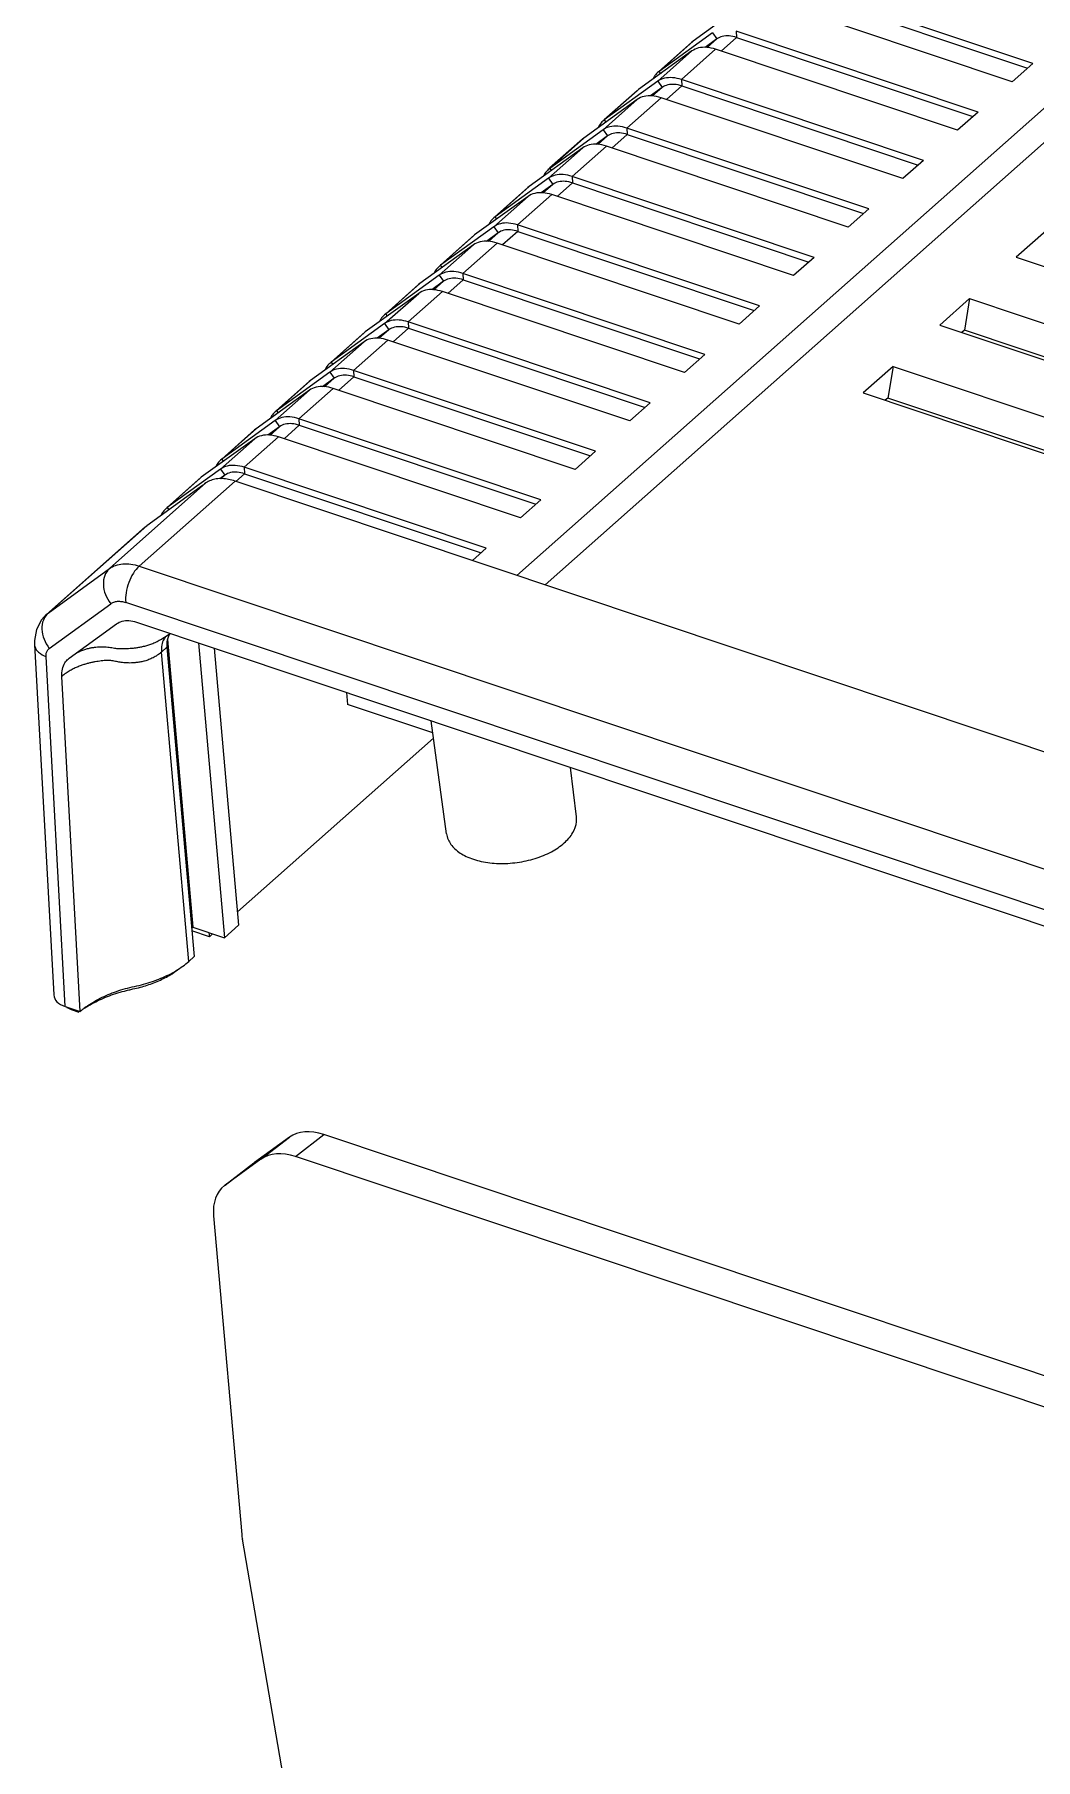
# Model space of a CAD drawing. Header units: millimetres. Extents: x 1518 to 2058, y 69 to 444.
# Drawn here: x 1721.55 to 1749.45, y 144.28 to 192.36 of the extents above; entities that cross this region are included whole.
import ezdxf

# ---------------------------------------------------------------- set-up
doc = ezdxf.new("R2010")
doc.units = ezdxf.units.MM
doc.layers.add('06___PRT_ALL_SURFS', color=7, linetype='Continuous')

# ---------------------------------------------------------------- blocks, each defined once
blk = doc.blocks.new('*u40')
at = {"color": 7, "linetype": 'Continuous'}
for p, q in [((-81.64, 63.809), (-80.826, 54.587)), ((-80.648, 63.704), (-79.813, 54.248)), ((-84.917, 52.046), (-85.532, 63.264)), ((-80.956, 53.494), (-81.831, 63.409)), ((-81.656, 63.564), (-80.781, 53.649)), ((-80.141, 63.534), (-79.358, 54.652)), ((-84.435, 51.885), (-85.023, 62.629)), ((-75.9, 62.115), (-75.864, 61.731)), ((-73.132, 60.817), (-75.864, 61.731)), ((-72.689, 57.581), (-73.185, 61.208)), ((-73.109, 60.653), (-79.395, 55.079)), ((-68.525, 58.123), (-68.721, 59.714)), ((-80.826, 54.587), (-80.861, 54.556)), ((-80.293, 54.283), (-80.853, 54.47)), ((-80.826, 54.587), (-79.813, 54.248)), ((-80.308, 54.413), (-80.293, 54.283)), ((-80.19, 54.374), (-80.293, 54.283)), ((-79.358, 54.652), (-79.813, 54.248)), ((-80.956, 53.494), (-80.781, 53.649)), ((-84.917, 52.046), (-84.435, 51.885)), ((-84.728, 51.955), (-84.733, 51.985)), ((-84.728, 51.955), (-84.476, 51.87)), ((-84.476, 51.87), (-84.48, 51.9)), ((-77.73, 47.86), (-78.85, 47.051)), ((-78.64, 47.155), (-77.73, 47.86)), ((-77.535, 47.237), (-76.625, 47.942)), ((-18.884, 28.628), (-76.625, 47.942)), ((-79.813, 46.308), (-78.871, 47.036)), ((-78.64, 47.155), (-79.791, 46.324)), ((-79.791, 46.324), (-78.85, 47.051)), ((-78.871, 47.035), (-78.85, 47.051)), ((-19.743, 27.906), (-77.535, 47.237)), ((-79.791, 46.324), (-79.813, 46.307)), ((-80.16, 45.341), (-79.258, 35.118)), ((-79.239, 34.969), (-77.439, 24.445))]:
    blk.add_line(p, q, dxfattribs=at)
for centre, radius, start, end in [((-82.943, 55.802), 3.047, 301.2946, 306.1333), ((-82.681, 55.445), 2.605, 306.1166, 311.4873), ((-82.662, 49.872), 2.682, 126.1417, 129.6297), ((-82.6, 49.359), 3.135, 125.9818, 126.7539), ((-82.803, 50.043), 2.461, 129.6555, 131.538)]:
    blk.add_arc(centre, radius, start, end, dxfattribs=at)
for centre, major_axis, ratio, start_param, end_param in [((-84.389, 52.512), (0.894, 0.117), 0.572964, 3.098195, 4.008708), ((-76.401, 46.234), (-1.393, 1.575), 0.624368, -0.824236, -0.061754), ((-77.31, 45.529), (-1.393, 1.575), 0.624368, -0.824236, -0.061754), ((-78.459, 44.7), (1.397, -1.572), 0.624197, 3.099113, 3.840933), ((-77.557, 34.478), (1.397, -1.57), 0.624924, -2.442125, -2.354978)]:
    blk.add_ellipse(centre, major_axis=major_axis, ratio=ratio, start_param=start_param, end_param=end_param, dxfattribs=at)
for points, start_tangent, end_tangent in [([(-68.918, 57.291), (-68.641, 57.62), (-68.523, 57.97), (-68.525, 58.123)], (0.748212, 0.663459), (-0.124063, 0.992274)), ([(-72.689, 57.581), (-72.642, 57.406), (-72.424, 57.101), (-72.064, 56.861), (-71.579, 56.699), (-71.023, 56.632), (-70.426, 56.665), (-69.85, 56.793), (-69.331, 57.008), (-68.918, 57.291)], (0.136142, -0.990689), (0.748212, 0.663459)), ([(-84.296, 51.995), (-84.055, 52.138), (-83.817, 52.258), (-83.299, 52.461), (-83.021, 52.543), (-82.88, 52.578), (-82.747, 52.608), (-82.507, 52.665), (-82.286, 52.731), (-81.863, 52.896), (-81.49, 53.099), (-81.269, 53.257)], (0.839423, 0.543478), (0.782544, 0.622596)), ([(-84.244, 52.038), (-84.03, 52.18), (-83.795, 52.311), (-83.541, 52.429), (-83.271, 52.532), (-82.989, 52.619), (-82.696, 52.689), (-82.403, 52.759), (-82.12, 52.847), (-81.85, 52.95), (-81.595, 53.067), (-81.36, 53.198)], (0.807211, 0.590263), (0.853981, 0.520304)), ([(-84.875, 52.031), (-84.86, 52.02), (-84.816, 51.992)], (0.784776, -0.619779), (0.879646, -0.475628)), ([(-84.816, 51.992), (-84.728, 51.955)], (0.879646, -0.475628), (0.948352, -0.31722))]:
    blk.add_spline(points, degree=3, dxfattribs=dict(at, start_tangent=start_tangent, end_tangent=end_tangent))
at = {"layer": '06___PRT_ALL_SURFS', "color": 7, "linetype": 'Continuous'}
for p, q in [((-19.173, 111.318), (-70.433, 65.865)), ((-18.436, 110.87), (-69.53, 65.563)), ((-53.897, 82.276), (-61.655, 84.871)), ((-61.642, 84.665), (-54.062, 82.129)), ((-63.07, 84.233), (-64.783, 82.996)), ((-54.553, 81.695), (-62.31, 84.289)), ((-64.827, 82.961), (-65.881, 82.025)), ((-64.166, 83.26), (-65.879, 82.023)), ((-65.879, 82.023), (-64.783, 82.996)), ((-64.783, 82.996), (-64.827, 82.961)), ((-64.027, 83.064), (-64.404, 82.792)), ((-64.027, 83.064), (-64.333, 82.792)), ((-64.166, 83.26), (-64.027, 83.064)), ((-63.394, 83.111), (-63.885, 82.676)), ((-63.407, 83.317), (-63.394, 83.111)), ((-55.65, 80.722), (-63.407, 83.317)), ((-63.394, 83.111), (-55.815, 80.576)), ((-64.822, 82.679), (-66.535, 81.442)), ((-65.919, 81.707), (-64.822, 82.679)), ((-65.16, 81.763), (-64.063, 82.736)), ((-56.305, 80.141), (-64.063, 82.736)), ((-65.879, 82.023), (-65.924, 81.988)), ((-65.879, 82.023), (-65.829, 81.952)), ((-53.897, 82.276), (-54.553, 81.695)), ((-66.579, 81.407), (-67.634, 80.472)), ((-65.919, 81.707), (-67.632, 80.469)), ((-67.632, 80.469), (-66.535, 81.442)), ((-66.535, 81.442), (-66.579, 81.407)), ((-65.779, 81.51), (-66.156, 81.238)), ((-65.779, 81.51), (-66.085, 81.239)), ((-65.919, 81.707), (-65.779, 81.51)), ((-65.146, 81.557), (-65.637, 81.122)), ((-65.16, 81.763), (-65.146, 81.557)), ((-57.402, 79.168), (-65.16, 81.763)), ((-65.146, 81.557), (-57.567, 79.022)), ((-66.574, 81.125), (-68.287, 79.888)), ((-67.671, 80.153), (-66.574, 81.125)), ((-66.912, 80.209), (-65.815, 81.182)), ((-58.057, 78.587), (-65.815, 81.182)), ((-67.632, 80.469), (-67.676, 80.434)), ((-67.632, 80.469), (-67.581, 80.398)), ((-66.912, 80.209), (-66.899, 80.004)), ((-59.154, 77.614), (-66.912, 80.209)), ((-55.65, 80.722), (-56.305, 80.141)), ((-68.331, 79.853), (-69.386, 78.918)), ((-67.671, 80.153), (-69.384, 78.916)), ((-69.384, 78.916), (-68.287, 79.888)), ((-68.287, 79.888), (-68.331, 79.853)), ((-67.531, 79.956), (-67.908, 79.684)), ((-67.531, 79.956), (-67.838, 79.685)), ((-67.671, 80.153), (-67.531, 79.956)), ((-66.899, 80.004), (-67.389, 79.569)), ((-66.899, 80.004), (-59.319, 77.468)), ((-68.326, 79.572), (-70.039, 78.335)), ((-69.423, 78.599), (-68.326, 79.572)), ((-68.664, 78.656), (-67.567, 79.628)), ((-59.809, 77.033), (-67.567, 79.628)), ((-57.402, 79.168), (-58.057, 78.587)), ((-69.423, 78.599), (-71.136, 77.362)), ((-69.384, 78.916), (-69.428, 78.88)), ((-69.423, 78.599), (-69.284, 78.403)), ((-69.384, 78.916), (-69.333, 78.844)), ((-68.664, 78.656), (-68.651, 78.45)), ((-60.906, 76.061), (-68.664, 78.656)), ((-70.078, 78.018), (-71.792, 76.781)), ((-71.175, 77.045), (-70.078, 78.018)), ((-70.083, 78.299), (-71.138, 77.364)), ((-71.136, 77.362), (-70.039, 78.335)), ((-70.416, 77.102), (-69.319, 78.074)), ((-70.039, 78.335), (-70.083, 78.299)), ((-69.284, 78.403), (-69.661, 78.13)), ((-69.284, 78.403), (-69.59, 78.131)), ((-61.562, 75.48), (-69.319, 78.074)), ((-68.651, 78.45), (-69.141, 78.015)), ((-68.651, 78.45), (-61.071, 75.914)), ((-59.154, 77.614), (-59.809, 77.033)), ((-71.175, 77.045), (-72.888, 75.808)), ((-71.136, 77.362), (-71.18, 77.327)), ((-71.175, 77.045), (-71.036, 76.849)), ((-71.136, 77.362), (-71.086, 77.291)), ((-70.403, 76.896), (-70.894, 76.461)), ((-70.416, 77.102), (-70.403, 76.896)), ((-62.659, 74.507), (-70.416, 77.102)), ((-70.403, 76.896), (-62.823, 74.361)), ((-53.466, 76.916), (-54.423, 76.067)), ((-71.831, 76.464), (-73.544, 75.227)), ((-72.928, 75.492), (-71.831, 76.464)), ((-71.836, 76.746), (-72.89, 75.81)), ((-72.888, 75.808), (-71.792, 76.781)), ((-72.168, 75.548), (-71.072, 76.521)), ((-71.792, 76.781), (-71.836, 76.746)), ((-71.036, 76.849), (-71.413, 76.577)), ((-71.036, 76.849), (-71.342, 76.577)), ((-63.314, 73.926), (-71.072, 76.521)), ((-72.888, 75.808), (-72.932, 75.773)), ((-72.888, 75.808), (-72.838, 75.737)), ((-60.906, 76.061), (-61.562, 75.48)), ((-54.423, 76.067), (-38.896, 70.873)), ((-72.928, 75.492), (-74.641, 74.254)), ((-74.641, 74.254), (-73.544, 75.227)), ((-73.544, 75.227), (-73.588, 75.192)), ((-72.788, 75.295), (-73.165, 75.023)), ((-72.788, 75.295), (-73.094, 75.024)), ((-72.928, 75.492), (-72.788, 75.295)), ((-72.155, 75.342), (-72.646, 74.907)), ((-72.168, 75.548), (-72.155, 75.342)), ((-64.411, 72.953), (-72.168, 75.548)), ((-72.155, 75.342), (-64.576, 72.807)), ((-73.583, 74.91), (-75.296, 73.673)), ((-74.68, 73.938), (-73.583, 74.91)), ((-73.588, 75.192), (-74.642, 74.257)), ((-73.921, 73.994), (-72.824, 74.967)), ((-65.066, 72.372), (-72.824, 74.967)), ((-55.919, 74.741), (-56.876, 73.892)), ((-55.919, 74.741), (-56.089, 73.728)), ((-55.919, 74.741), (-40.391, 69.547)), ((-74.641, 74.254), (-74.685, 74.219)), ((-74.641, 74.254), (-74.59, 74.183)), ((-62.659, 74.507), (-63.314, 73.926)), ((-75.34, 73.638), (-76.395, 72.703)), ((-74.68, 73.938), (-76.393, 72.701)), ((-76.393, 72.701), (-75.296, 73.673)), ((-75.296, 73.673), (-75.34, 73.638)), ((-74.54, 73.741), (-74.917, 73.469)), ((-74.54, 73.741), (-74.847, 73.47)), ((-74.68, 73.938), (-74.54, 73.741)), ((-73.908, 73.789), (-74.398, 73.354)), ((-73.921, 73.994), (-73.908, 73.789)), ((-66.163, 71.399), (-73.921, 73.994)), ((-73.908, 73.789), (-66.328, 71.253)), ((-56.876, 73.892), (-41.349, 68.698)), ((-56.089, 73.728), (-56.171, 73.656)), ((-41.267, 68.77), (-56.089, 73.728)), ((-75.335, 73.357), (-77.048, 72.12)), ((-76.432, 72.384), (-75.335, 73.357)), ((-75.673, 72.441), (-74.576, 73.413)), ((-66.818, 70.818), (-74.576, 73.413)), ((-76.393, 72.701), (-76.437, 72.665)), ((-76.393, 72.701), (-76.342, 72.629)), ((-64.411, 72.953), (-65.066, 72.372)), ((-58.372, 72.565), (-59.33, 71.716)), ((-58.372, 72.565), (-58.543, 71.553)), ((-58.372, 72.565), (-42.844, 67.371)), ((-77.092, 72.084), (-78.147, 71.149)), ((-76.432, 72.384), (-78.145, 71.147)), ((-78.145, 71.147), (-77.048, 72.12)), ((-77.048, 72.12), (-77.092, 72.084)), ((-76.292, 72.188), (-76.67, 71.915)), ((-76.292, 72.188), (-76.599, 71.916)), ((-76.432, 72.384), (-76.292, 72.188)), ((-75.66, 72.235), (-76.15, 71.8)), ((-75.673, 72.441), (-75.66, 72.235)), ((-67.915, 69.846), (-75.673, 72.441)), ((-75.66, 72.235), (-68.08, 69.699)), ((-77.087, 71.803), (-78.8, 70.566)), ((-78.184, 70.83), (-77.087, 71.803)), ((-77.425, 70.887), (-76.328, 71.86)), ((-68.571, 69.265), (-76.328, 71.86)), ((-66.163, 71.399), (-66.818, 70.818)), ((-59.33, 71.716), (-43.802, 66.522)), ((-58.543, 71.553), (-58.624, 71.48)), ((-43.72, 66.595), (-58.543, 71.553)), ((-78.184, 70.83), (-79.897, 69.593)), ((-78.145, 71.147), (-78.189, 71.112)), ((-78.184, 70.83), (-78.045, 70.634)), ((-78.145, 71.147), (-78.094, 71.076)), ((-77.425, 70.887), (-77.412, 70.681)), ((-69.667, 68.292), (-77.425, 70.887)), ((-78.84, 70.249), (-80.553, 69.012)), ((-79.937, 69.277), (-78.84, 70.249)), ((-78.844, 70.531), (-79.899, 69.595)), ((-79.897, 69.593), (-78.8, 70.566)), ((-79.177, 69.333), (-78.08, 70.306)), ((-78.8, 70.566), (-78.844, 70.531)), ((-78.045, 70.634), (-78.422, 70.362)), ((-78.045, 70.634), (-78.351, 70.362)), ((-70.323, 67.711), (-78.08, 70.306)), ((-77.412, 70.681), (-77.902, 70.246)), ((-77.412, 70.681), (-69.832, 68.146)), ((-67.915, 69.846), (-68.571, 69.265)), ((-79.937, 69.277), (-81.65, 68.039)), ((-79.897, 69.593), (-79.941, 69.558)), ((-79.937, 69.277), (-79.797, 69.08)), ((-79.897, 69.593), (-79.847, 69.522)), ((-79.164, 69.127), (-79.444, 68.879)), ((-79.177, 69.333), (-79.164, 69.127)), ((-71.42, 66.738), (-79.177, 69.333)), ((-79.164, 69.127), (-71.585, 66.592)), ((-80.404, 68.832), (-83.499, 66.088)), ((-79.471, 68.888), (-82.544, 66.164)), ((-80.593, 68.696), (-82.305, 67.46)), ((-80.597, 68.977), (-81.651, 68.042)), ((-81.65, 68.039), (-80.553, 69.012)), ((-80.553, 69.012), (-80.597, 68.977)), ((-79.797, 69.08), (-79.955, 68.966)), ((-79.797, 69.08), (-79.924, 68.967)), ((-19.918, 48.968), (-79.471, 68.888)), ((-81.65, 68.039), (-81.694, 68.004)), ((-81.65, 68.039), (-81.599, 67.969)), ((-69.667, 68.292), (-70.323, 67.711)), ((-85.513, 64.619), (-82.349, 67.424)), ((-85.468, 64.655), (-82.305, 67.46)), ((-82.349, 67.424), (-82.305, 67.46)), ((-71.42, 66.738), (-71.864, 66.344)), ((-85.468, 64.655), (-83.499, 66.088)), ((-82.544, 66.164), (-22.991, 46.244)), ((-85.428, 63.526), (-83.459, 64.958)), ((-23.425, 45.079), (-82.978, 64.999)), ((-85.512, 64.62), (-85.677, 64.438)), ((-85.512, 64.62), (-85.468, 64.655)), ((-84.791, 63.21), (-83.275, 64.313)), ((-82.633, 64.368), (-23.667, 44.644)), ((-85.901, 63.649), (-85.286, 52.418)), ((-81.729, 63.883), (-81.557, 64.008)), ((-81.729, 63.883), (-81.729, 63.883)), ((-84.82, 63.187), (-84.791, 63.21)), ((-81.656, 63.564), (-81.831, 63.409))]:
    blk.add_line(p, q, dxfattribs=at)
blk.add_lwpolyline([(-85.677, 64.438), (-85.835, 64.133), (-85.902, 63.783), (-85.901, 63.649)], dxfattribs=at)
for centre, radius, start, end in [((-32.578, 2.211), 82.01, 125.67422, 125.83617), ((-85.128, 64.274), 0.51, 131.7436, 137.8283), ((-82.611, 65.103), 1.505, 304.5025, 305.8403), ((-81.327, 63.574), 0.493, 133.9636, 148.7339)]:
    blk.add_arc(centre, radius, start, end, dxfattribs=at)
blk.add_ellipse((-79.189, 67.508), major_axis=(-1.286, 1.263), ratio=0.572944, start_param=-0.86571, end_param=-0.573172, dxfattribs=at)
for points, start_tangent, end_tangent in [([(-63.394, 83.111), (-63.633, 83.161), (-63.849, 83.145), (-64.027, 83.064)], (-0.948352, 0.31722), (-0.810696, -0.585468)), ([(-64.063, 82.736), (-64.35, 82.796), (-64.608, 82.776), (-64.822, 82.679)], (-0.948352, 0.31722), (-0.810696, -0.585468)), ([(-65.923, 81.988), (-66.034, 81.854), (-66.069, 81.788)], (-0.746503, -0.665382), (-0.413509, -0.9105)), ([(-65.16, 81.763), (-65.446, 81.823), (-65.705, 81.804), (-65.919, 81.707)], (-0.948352, 0.31722), (-0.810696, -0.585468)), ([(-65.146, 81.557), (-65.386, 81.607), (-65.601, 81.591), (-65.779, 81.51)], (-0.948352, 0.31722), (-0.810696, -0.585468)), ([(-65.815, 81.182), (-66.102, 81.242), (-66.36, 81.223), (-66.574, 81.125)], (-0.948352, 0.31722), (-0.810696, -0.585468)), ([(-67.676, 80.434), (-67.787, 80.3), (-67.821, 80.235)], (-0.746503, -0.665382), (-0.413509, -0.9105)), ([(-66.912, 80.209), (-67.199, 80.269), (-67.457, 80.25), (-67.671, 80.153)], (-0.948352, 0.31722), (-0.810696, -0.585468)), ([(-67.567, 79.628), (-67.854, 79.688), (-68.113, 79.669), (-68.326, 79.572)], (-0.948352, 0.31722), (-0.810696, -0.585468)), ([(-66.899, 80.004), (-67.138, 80.054), (-67.353, 80.037), (-67.531, 79.956)], (-0.948352, 0.31722), (-0.810696, -0.585468)), ([(-69.428, 78.88), (-69.539, 78.747), (-69.574, 78.681)], (-0.746503, -0.665382), (-0.413509, -0.9105)), ([(-68.664, 78.656), (-68.951, 78.716), (-69.21, 78.696), (-69.423, 78.599)], (-0.948352, 0.31722), (-0.810696, -0.585468)), ([(-69.319, 78.074), (-69.606, 78.134), (-69.865, 78.115), (-70.078, 78.018)], (-0.948352, 0.31722), (-0.810696, -0.585468)), ([(-68.651, 78.45), (-68.89, 78.5), (-69.105, 78.484), (-69.284, 78.403)], (-0.948352, 0.31722), (-0.810696, -0.585468)), ([(-71.18, 77.327), (-71.291, 77.193), (-71.326, 77.127)], (-0.746503, -0.665382), (-0.413509, -0.9105)), ([(-70.416, 77.102), (-70.703, 77.162), (-70.962, 77.143), (-71.175, 77.045)], (-0.948352, 0.31722), (-0.810696, -0.585468)), ([(-70.403, 76.896), (-70.642, 76.946), (-70.858, 76.93), (-71.036, 76.849)], (-0.948352, 0.31722), (-0.810696, -0.585468)), ([(-71.072, 76.521), (-71.358, 76.581), (-71.617, 76.561), (-71.831, 76.464)], (-0.948352, 0.31722), (-0.810696, -0.585468)), ([(-72.932, 75.773), (-73.043, 75.639), (-73.078, 75.573)], (-0.746503, -0.665382), (-0.413509, -0.9105)), ([(-72.168, 75.548), (-72.455, 75.608), (-72.714, 75.589), (-72.928, 75.492)], (-0.948352, 0.31722), (-0.810696, -0.585468)), ([(-72.155, 75.342), (-72.394, 75.392), (-72.61, 75.376), (-72.788, 75.295)], (-0.948352, 0.31722), (-0.810696, -0.585468)), ([(-72.824, 74.967), (-73.111, 75.027), (-73.369, 75.008), (-73.583, 74.91)], (-0.948352, 0.31722), (-0.810696, -0.585468)), ([(-74.685, 74.219), (-74.796, 74.085), (-74.83, 74.02)], (-0.746503, -0.665382), (-0.413509, -0.9105)), ([(-73.921, 73.994), (-74.208, 74.054), (-74.466, 74.035), (-74.68, 73.938)], (-0.948352, 0.31722), (-0.810696, -0.585468)), ([(-73.908, 73.789), (-74.147, 73.839), (-74.362, 73.822), (-74.54, 73.741)], (-0.948352, 0.31722), (-0.810696, -0.585468)), ([(-74.576, 73.413), (-74.863, 73.473), (-75.122, 73.454), (-75.335, 73.357)], (-0.948352, 0.31722), (-0.810696, -0.585468)), ([(-76.437, 72.665), (-76.548, 72.532), (-76.582, 72.466)], (-0.746503, -0.665382), (-0.413509, -0.9105)), ([(-75.673, 72.441), (-75.96, 72.501), (-76.218, 72.481), (-76.432, 72.384)], (-0.948352, 0.31722), (-0.810696, -0.585468)), ([(-76.328, 71.86), (-76.615, 71.919), (-76.874, 71.9), (-77.087, 71.803)], (-0.948352, 0.31722), (-0.810696, -0.585468)), ([(-75.66, 72.235), (-75.899, 72.285), (-76.114, 72.269), (-76.292, 72.188)], (-0.948352, 0.31722), (-0.810696, -0.585468)), ([(-78.189, 71.112), (-78.3, 70.978), (-78.335, 70.912)], (-0.746503, -0.665382), (-0.413509, -0.9105)), ([(-77.425, 70.887), (-77.712, 70.947), (-77.971, 70.928), (-78.184, 70.83)], (-0.948352, 0.31722), (-0.810696, -0.585468)), ([(-78.08, 70.306), (-78.367, 70.366), (-78.626, 70.346), (-78.84, 70.249)], (-0.948352, 0.31722), (-0.810696, -0.585468)), ([(-77.412, 70.681), (-77.651, 70.731), (-77.867, 70.715), (-78.045, 70.634)], (-0.948352, 0.31722), (-0.810696, -0.585468)), ([(-79.941, 69.558), (-80.052, 69.424), (-80.087, 69.358)], (-0.746503, -0.665382), (-0.413509, -0.9105)), ([(-79.177, 69.333), (-79.464, 69.393), (-79.723, 69.374), (-79.937, 69.277)], (-0.948352, 0.31722), (-0.810696, -0.585468)), ([(-79.164, 69.127), (-79.403, 69.177), (-79.619, 69.161), (-79.797, 69.08)], (-0.948352, 0.31722), (-0.810696, -0.585468)), ([(-79.877, 68.969), (-80.074, 68.961), (-80.251, 68.914), (-80.404, 68.832)], (-0.998725, 0.050486), (-0.812341, -0.583183)), ([(-81.693, 68.004), (-81.804, 67.871), (-81.838, 67.806)], (-0.746503, -0.665382), (-0.416142, -0.9093)), ([(-83.499, 66.088), (-83.649, 65.866), (-83.694, 65.574), (-83.628, 65.256), (-83.459, 64.958)], (-0.746565, -0.665313), (0.614921, -0.788589)), ([(-83.499, 66.088), (-83.302, 66.19), (-83.071, 66.238), (-82.815, 66.229), (-82.544, 66.164)], (0.809647, 0.586918), (0.948356, -0.317209)), ([(-82.544, 66.164), (-82.733, 65.938), (-82.881, 65.639), (-82.967, 65.31), (-82.978, 64.999)], (-0.748212, -0.663459), (0.095699, -0.99541)), ([(-83.459, 64.958), (-83.359, 65.011), (-83.242, 65.036), (-83.113, 65.032), (-82.978, 64.999)], (0.808629, 0.588319), (0.948355, -0.31721)), ([(-85.618, 64.433), (-85.663, 64.142), (-85.597, 63.824), (-85.428, 63.526)], (-0.359265, -0.933236), (0.614921, -0.788589)), ([(-85.506, 64.617), (-85.618, 64.433)], (-0.671823, -0.740712), (-0.359265, -0.933236)), ([(-83.275, 64.313), (-83.093, 64.398)], (0.808572, 0.588397), (0.967489, 0.252911)), ([(-83.093, 64.398), (-82.873, 64.417), (-82.633, 64.368)], (0.967489, 0.252911), (0.948352, -0.317219)), ([(-85.9, 63.649), (-85.891, 63.585), (-85.769, 63.402), (-85.532, 63.264)], (0.041652, -0.999132), (0.93539, -0.353619)), ([(-81.758, 63.863), (-81.9, 63.776), (-82.041, 63.707), (-82.181, 63.652), (-82.316, 63.609), (-82.445, 63.576), (-82.566, 63.552), (-82.681, 63.535), (-82.789, 63.523), (-82.887, 63.516), (-82.977, 63.511), (-83.059, 63.509), (-83.14, 63.51), (-83.219, 63.515), (-83.297, 63.522), (-83.378, 63.533), (-83.464, 63.547), (-83.556, 63.56), (-83.644, 63.567), (-83.736, 63.57), (-83.834, 63.567), (-83.936, 63.56), (-84.042, 63.546), (-84.153, 63.524), (-84.271, 63.491), (-84.395, 63.447), (-84.523, 63.388)], (-0.824073, -0.566484), (-0.888289, -0.459285)), ([(-81.749, 63.83), (-81.821, 63.639), (-81.831, 63.409)], (-0.519324, -0.854578), (0.087886, -0.996131)), ([(-81.646, 63.794), (-81.656, 63.564)], (-0.190836, -0.981622), (0.087886, -0.996131)), ([(-81.606, 63.923), (-81.646, 63.794)], (-0.399543, -0.916714), (-0.190836, -0.981622)), ([(-81.558, 64.009), (-81.574, 63.985), (-81.606, 63.923)], (-0.56735, -0.823477), (-0.399543, -0.916714)), ([(-85.532, 63.264), (-85.524, 63.371), (-85.488, 63.46), (-85.428, 63.526)], (-0.054839, 0.998495), (0.808615, 0.588338)), ([(-85.023, 62.629), (-85.006, 62.865), (-84.927, 63.064), (-84.82, 63.187)], (-0.054726, 0.998501), (0.763167, 0.646201)), ([(-81.831, 63.409), (-81.965, 63.305), (-82.102, 63.225), (-82.237, 63.166), (-82.37, 63.122), (-82.497, 63.092), (-82.619, 63.073), (-82.734, 63.063), (-82.842, 63.059), (-82.943, 63.061), (-83.037, 63.066), (-83.12, 63.077), (-83.196, 63.09), (-83.27, 63.105), (-83.344, 63.118), (-83.419, 63.13), (-83.496, 63.138), (-83.578, 63.14), (-83.666, 63.136), (-83.76, 63.124), (-83.856, 63.112), (-83.953, 63.097), (-84.053, 63.077), (-84.157, 63.053), (-84.265, 63.024), (-84.379, 62.987), (-84.5, 62.941), (-84.627, 62.884), (-84.757, 62.815), (-84.89, 62.731), (-85.023, 62.629)], (-0.748214, -0.663457), (-0.761705, -0.647924))]:
    blk.add_spline(points, degree=3, dxfattribs=dict(at, start_tangent=start_tangent, end_tangent=end_tangent))

msp = doc.modelspace()

# ---------------------------------------------------------------- block references
at = {"xscale": 0.8693999999999998, "yscale": 0.8693999999999998, "zscale": 0.8693999999999998}
msp.add_blockref('*u40', (1796.23, 120.02), dxfattribs=at)

doc.saveas('drawing.dxf')
